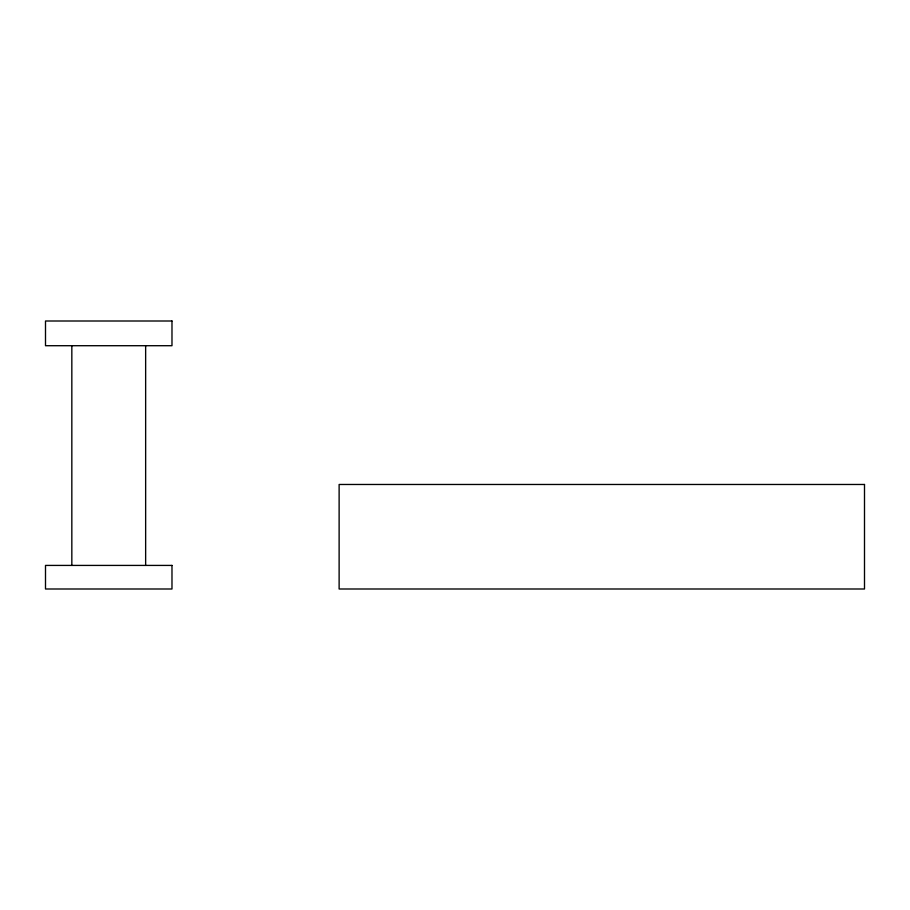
<?xml version="1.0" encoding="UTF-8"?>
<svg xmlns="http://www.w3.org/2000/svg" width="910" height="910" viewBox="0 0 910 910"><rect width="100%" height="100%" fill="white"/><g stroke="black" fill="none" stroke-linecap="round" stroke-linejoin="round"><path stroke-width="1.36" d="M145.645 345.709L145.645 565.417M71.833 345.709L71.833 565.417M171.979 321.002L45.5 321.002L45.5 345.709L171.979 345.709L171.979 321.002M864.5 484.473L339.123 484.473L339.123 588.997L864.5 588.997L864.5 484.473M171.979 565.417L45.5 565.417L45.5 588.997L171.979 588.997L171.979 565.417"/></g></svg>
